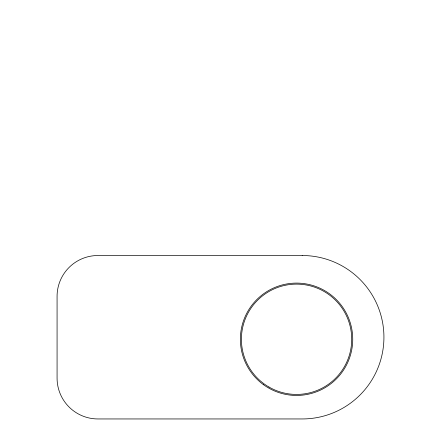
<?xml version="1.0" encoding="UTF-8"?>
<svg xmlns="http://www.w3.org/2000/svg" width="441" height="441" viewBox="0 0 441 441"><rect width="100%" height="100%" fill="white"/><g stroke="black" fill="none" stroke-linecap="round" stroke-linejoin="round"><path stroke-width="0.66" d="M302.212 255.521L97.93 255.521A40.859 40.859 0 0 0 57.071 296.38L57.071 378.091A40.859 40.859 0 0 0 97.93 418.95L302.212 418.95A81.712 81.712 0 0 0 383.929 337.238A81.712 81.712 0 0 0 302.212 255.521M263.531 384.723A56.178 56.178 0 0 0 352.425 345.143A56.178 56.178 0 0 0 273.707 287.951A56.178 56.178 0 0 0 263.531 384.723M268.977 387.038A55.158 55.158 0 0 0 351.709 339.272A55.158 55.158 0 0 0 268.977 291.507A55.158 55.158 0 0 0 268.977 387.038"/></g></svg>
